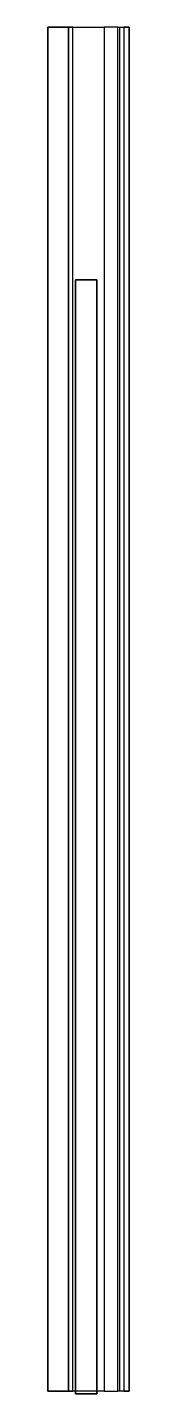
# Model space of a CAD drawing. Extents: x 0 to 300, y -260 to 0.
# Drawn here: x 0 to 15.5, y -260 to 0 of the extents above.
import ezdxf

# ---------------------------------------------------------------- set-up
doc = ezdxf.new("R2010")
doc.units = 0
doc.layers.add('ESTRUTURA', color=140, linetype='CONTINUOUS')

msp = doc.modelspace()

# ---------------------------------------------------------------- linework, layer by layer
at = {"layer": 'ESTRUTURA'}
for points in [[(3.9, -259.5, 16.24621), (3.9, 0, 16.24621), (0, 0, 12.34621), (0, -259.5, 12.34621)], [(0, 0, 12.34621), (0, -259.5, 12.34621), (0, -259.5, 5.64621), (0, 0, 5.64621)], [(0, -259.5, 5.64621), (0, 0, 5.64621), (3.9, 0, 1.74621), (3.9, -259.5, 1.74621)], [(10.75, 0, 16.24621), (10.75, -259.5, 16.24621), (3.9, -259.5, 16.24621), (3.9, 0, 16.24621)], [(3.9, 0, 1.74621), (3.9, -259.5, 1.74621), (4.75, -259.5, 1.74621), (4.75, 0, 1.74621)], [(13.35772, -259.5, 15.10393), (13.35772, 0, 15.10393), (10.75, 0, 16.24621), (10.75, -259.5, 16.24621)], [(14.5, 0, 12.34621), (14.5, -259.5, 12.34621), (13.35772, -259.5, 15.10393), (13.35772, 0, 15.10393)], [(13.75, -259.5, 6.24621), (13.75, 0, 6.24621), (15.5, 0, 6.24621), (15.5, -259.5, 6.24621)], [(15.5, -259.5, 11.29621), (15.5, 0, 11.29621), (14.5, 0, 12.34621), (14.5, -259.5, 12.34621)], [(15.5, 0, 6.24621), (15.5, -259.5, 6.24621), (15.5, -259.5, 11.29621), (15.5, 0, 11.29621)], [(9.32725, -48.02748, 10.74315), (5.294607, -48.02748, 10.74315), (5.294607, -48.02748), (9.32725, -48.02748)], [(9.32725, -48.02748, 10.74315), (9.32725, -260, 10.74315), (5.294607, -260, 10.74315), (5.294607, -48.02748, 10.74315)], [(5.294607, -260, 10.74315), (5.294607, -48.02748, 10.74315), (5.294607, -48.02748), (5.294607, -260)], [(5.294607, -48.02748), (5.294607, -260), (9.32725, -260), (9.32725, -48.02748)], [(9.32725, -260), (9.32725, -48.02748), (9.32725, -48.02748, 10.74315), (9.32725, -260, 10.74315)], [(9.32725, -260, 10.74315), (5.294607, -260, 10.74315), (5.294607, -260), (9.32725, -260)]]:
    msp.add_3dface(points, dxfattribs=at)

doc.saveas('drawing.dxf')
